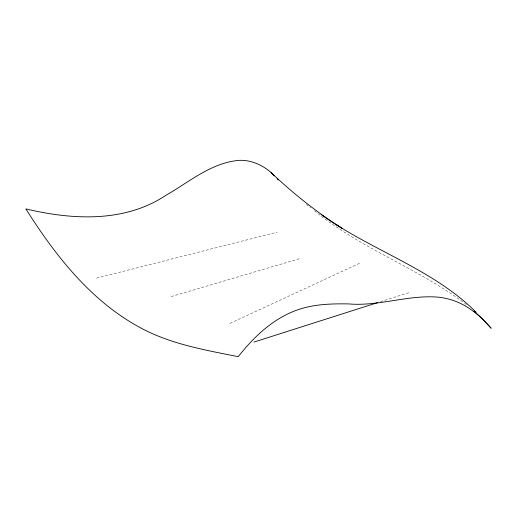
<?xml version="1.0" encoding="UTF-8"?>
<svg xmlns="http://www.w3.org/2000/svg" width="517" height="517" viewBox="0 0 517 517"><rect width="100%" height="100%" fill="white"/><g stroke="black" fill="none" stroke-linecap="round" stroke-linejoin="round"><path stroke-width="0.39" stroke-dasharray="2.58 1.94" d="M230.026 323.377L361.086 262.584M380.467 301.715L409.593 292.422M171.166 296.596L300.59 258.371M96.505 278.165L277.157 232.172M314.362 210.69C359.987 248.108 416.831 267.709 463.93 302.749M464.531 303.227L466.34 304.662M306.413 204.377L310.633 207.821"/><path stroke-width="0.78" d="M254.009 342.054L377.404 302.691M321.051 214.439C370.676 250.325 432.257 268.465 476.196 312.313M336.076 224.41L342.655 228.721C316.979 212.442 293.074 193.468 271.05 172.529C262.365 164.929 251.23 159.986 239.558 160.322C211.563 162.448 189.435 181.874 166.002 195.264C124.552 222.885 72.199 219.919 25.85 208.9C55.254 255.43 90.746 300.926 140.042 327.539C170.384 344.096 204.745 349.964 238.227 356.678C254.564 335.914 274.986 316.792 300.739 308.823C316.249 304.035 332.618 303.647 348.716 303.918C378.974 306.497 408.262 294.606 438.435 297.172A156.121 102.54 -65.5 0 1 460.796 303.557C472.641 309.379 482.587 318.317 491.15 328.25L481.049 317.541L474.063 311.176M271.05 172.529L274.359 175.935M277.118 178.772L278.224 179.91"/></g></svg>
